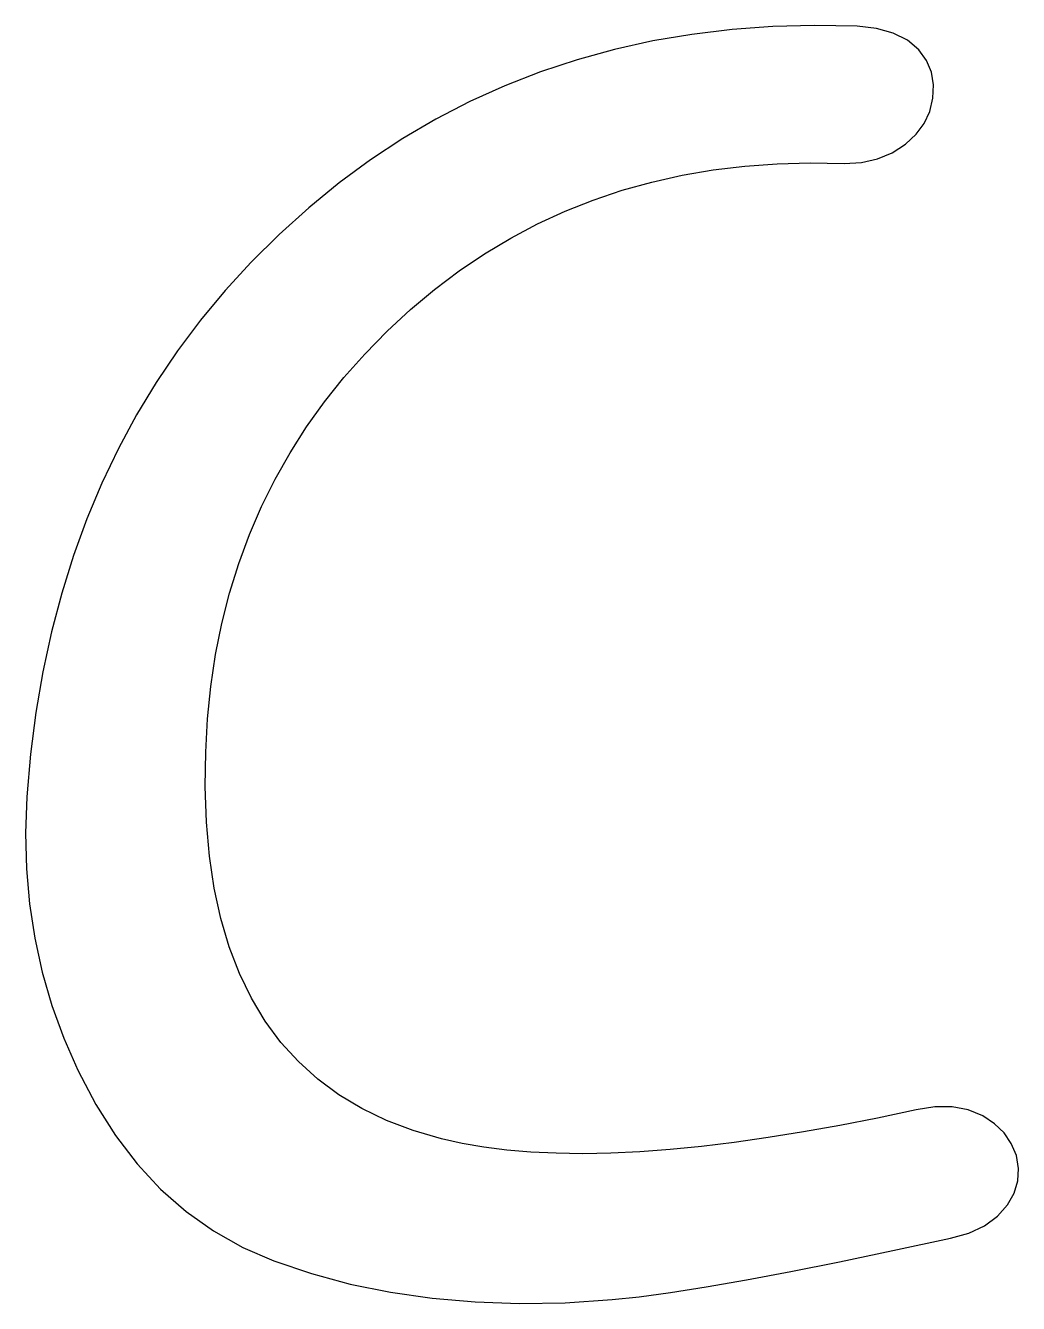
# Model space of a CAD drawing. Extents: x 0 to 15.7, y -0.3 to 19.9.
import ezdxf

# ---------------------------------------------------------------- set-up
doc = ezdxf.new("R2010")
doc.units = 0
doc.layers.get('0').update_dxf_attribs({"linetype": 'CONTINUOUS'})

msp = doc.modelspace()

# ---------------------------------------------------------------- linework, layer by layer
at = {"color": 0}
for p, q in [((11.159, 19.864), (10.526, 19.789)), ((11.805, 19.911), (11.159, 19.864)), ((12.465, 19.928), (11.805, 19.911)), ((13.139, 19.917), (12.465, 19.928)), ((13.444, 19.883), (13.139, 19.917)), ((13.708, 19.809), (13.444, 19.883)), ((13.931, 19.695), (13.708, 19.809)), ((9.907, 19.685), (9.302, 19.551)), ((10.526, 19.789), (9.907, 19.685)), ((14.111, 19.542), (13.931, 19.695)), ((9.302, 19.551), (8.71, 19.389)), ((14.234, 19.374), (14.111, 19.542)), ((8.132, 19.198), (7.568, 18.978)), ((8.71, 19.389), (8.132, 19.198)), ((14.312, 19.191), (14.234, 19.374)), ((14.345, 18.992), (14.312, 19.191)), ((14.333, 18.778), (14.345, 18.992)), ((7.568, 18.978), (7.017, 18.729)), ((7.017, 18.729), (6.48, 18.45)), ((14.286, 18.571), (14.333, 18.778)), ((6.48, 18.45), (5.957, 18.143)), ((14.07, 18.21), (14.198, 18.382)), ((14.198, 18.382), (14.286, 18.571)), ((13.903, 18.056), (14.07, 18.21)), ((5.957, 18.143), (5.447, 17.807)), ((13.691, 17.917), (13.903, 18.056)), ((5.447, 17.807), (4.951, 17.442)), ((13.205, 17.764), (13.458, 17.82)), ((13.458, 17.82), (13.691, 17.917)), ((10.369, 17.562), (10.859, 17.647)), ((10.859, 17.647), (11.361, 17.707)), ((11.361, 17.707), (11.873, 17.745)), ((11.873, 17.745), (12.396, 17.759)), ((12.396, 17.759), (12.931, 17.75)), ((12.931, 17.75), (13.205, 17.764)), ((4.951, 17.442), (4.469, 17.048)), ((9.422, 17.324), (9.89, 17.455)), ((9.89, 17.455), (10.369, 17.562)), ((8.519, 16.993), (8.965, 17.17)), ((8.965, 17.17), (9.422, 17.324)), ((4.469, 17.048), (4, 16.625)), ((8.085, 16.792), (8.519, 16.993)), ((7.661, 16.568), (8.085, 16.792)), ((4, 16.625), (3.561, 16.19)), ((7.248, 16.32), (7.661, 16.568)), ((3.561, 16.19), (3.148, 15.739)), ((6.847, 16.05), (7.248, 16.32)), ((6.456, 15.755), (6.847, 16.05)), ((6.077, 15.438), (6.456, 15.755)), ((3.148, 15.739), (2.76, 15.271)), ((5.708, 15.097), (6.077, 15.438)), ((2.76, 15.271), (2.397, 14.788)), ((5.355, 14.737), (5.708, 15.097)), ((2.397, 14.788), (2.059, 14.289)), ((5.025, 14.365), (5.355, 14.737)), ((4.719, 13.981), (5.025, 14.365)), ((2.059, 14.289), (1.747, 13.773)), ((4.435, 13.585), (4.719, 13.981)), ((1.747, 13.773), (1.46, 13.242)), ((4.174, 13.177), (4.435, 13.585)), ((1.46, 13.242), (1.198, 12.694)), ((3.937, 12.757), (4.174, 13.177)), ((3.723, 12.326), (3.937, 12.757)), ((1.198, 12.694), (0.961, 12.131)), ((3.531, 11.882), (3.723, 12.326)), ((0.961, 12.131), (0.75, 11.551)), ((3.363, 11.426), (3.531, 11.882)), ((0.75, 11.551), (0.564, 10.956)), ((3.218, 10.959), (3.363, 11.426)), ((0.564, 10.956), (0.404, 10.344)), ((3.096, 10.479), (3.218, 10.959)), ((0.404, 10.344), (0.268, 9.716)), ((2.997, 9.988), (3.096, 10.479)), ((2.922, 9.484), (2.997, 9.988)), ((0.268, 9.716), (0.158, 9.072)), ((2.869, 8.969), (2.922, 9.484)), ((0.158, 9.072), (0.073, 8.412)), ((2.84, 8.442), (2.869, 8.969)), ((0.073, 8.412), (0.014, 7.736)), ((2.833, 7.903), (2.84, 8.442)), ((2.851, 7.337), (2.833, 7.903)), ((0.014, 7.736), (-0.007, 7.164)), ((2.898, 6.801), (2.851, 7.337)), ((-0.007, 7.164), (0.007, 6.602)), ((2.973, 6.294), (2.898, 6.801)), ((0.007, 6.602), (0.056, 6.048)), ((3.077, 5.815), (2.973, 6.294)), ((0.056, 6.048), (0.139, 5.503)), ((3.21, 5.366), (3.077, 5.815)), ((0.139, 5.503), (0.257, 4.968)), ((3.372, 4.945), (3.21, 5.366)), ((0.257, 4.968), (0.41, 4.442)), ((3.562, 4.554), (3.372, 4.945)), ((3.781, 4.191), (3.562, 4.554)), ((0.41, 4.442), (0.597, 3.925)), ((4.029, 3.857), (3.781, 4.191)), ((0.597, 3.925), (0.819, 3.417)), ((4.306, 3.553), (4.029, 3.857)), ((4.611, 3.277), (4.306, 3.553)), ((0.819, 3.417), (1.102, 2.877)), ((4.945, 3.03), (4.611, 3.277)), ((5.308, 2.813), (4.945, 3.03)), ((1.102, 2.877), (1.414, 2.385)), ((14.365, 2.838), (14.069, 2.792)), ((14.639, 2.837), (14.365, 2.838)), ((14.892, 2.789), (14.639, 2.837)), ((5.7, 2.624), (5.308, 2.813)), ((13.456, 2.661), (12.861, 2.544)), ((14.069, 2.792), (13.456, 2.661)), ((15.125, 2.694), (14.892, 2.789)), ((15.309, 2.572), (15.125, 2.694)), ((6.12, 2.464), (5.7, 2.624)), ((6.569, 2.333), (6.12, 2.464)), ((12.287, 2.441), (11.731, 2.352)), ((12.861, 2.544), (12.287, 2.441)), ((15.458, 2.427), (15.309, 2.572)), ((15.573, 2.26), (15.458, 2.427)), ((1.414, 2.385), (1.756, 1.938)), ((6.893, 2.26), (6.569, 2.333)), ((7.237, 2.201), (6.893, 2.26)), ((11.195, 2.275), (10.678, 2.213)), ((11.731, 2.352), (11.195, 2.275)), ((15.653, 2.069), (15.573, 2.26)), ((7.599, 2.155), (7.237, 2.201)), ((7.981, 2.122), (7.599, 2.155)), ((8.382, 2.104), (7.981, 2.122)), ((8.803, 2.098), (8.382, 2.104)), ((9.242, 2.107), (8.803, 2.098)), ((9.701, 2.128), (9.242, 2.107)), ((10.18, 2.164), (9.701, 2.128)), ((10.678, 2.213), (10.18, 2.164)), ((15.686, 1.865), (15.653, 2.069)), ((1.756, 1.938), (2.128, 1.538)), ((15.674, 1.667), (15.686, 1.865)), ((15.616, 1.476), (15.674, 1.667)), ((2.128, 1.538), (2.531, 1.185)), ((15.514, 1.292), (15.616, 1.476)), ((15.353, 1.108), (15.514, 1.292)), ((2.531, 1.185), (2.963, 0.878)), ((15.149, 0.958), (15.353, 1.108)), ((2.963, 0.878), (3.425, 0.617)), ((14.611, 0.764), (14.902, 0.844)), ((14.902, 0.844), (15.149, 0.958)), ((3.425, 0.617), (3.917, 0.403)), ((13.701, 0.566), (14.611, 0.764)), ((12.86, 0.391), (13.701, 0.566)), ((3.917, 0.403), (4.511, 0.202)), ((11.385, 0.104), (12.088, 0.237)), ((12.088, 0.237), (12.86, 0.391)), ((4.511, 0.202), (5.126, 0.036)), ((5.126, 0.036), (5.762, -0.093)), ((10.752, -0.006), (11.385, 0.104)), ((5.762, -0.093), (6.42, -0.188)), ((6.42, -0.188), (7.099, -0.246)), ((9.264, -0.208), (9.691, -0.163)), ((9.691, -0.163), (10.187, -0.095)), ((10.187, -0.095), (10.752, -0.006)), ((7.099, -0.246), (7.799, -0.269)), ((7.799, -0.269), (8.521, -0.257)), ((8.521, -0.257), (9.264, -0.208))]:
    msp.add_line(p, q, dxfattribs=at)

doc.saveas('drawing.dxf')
